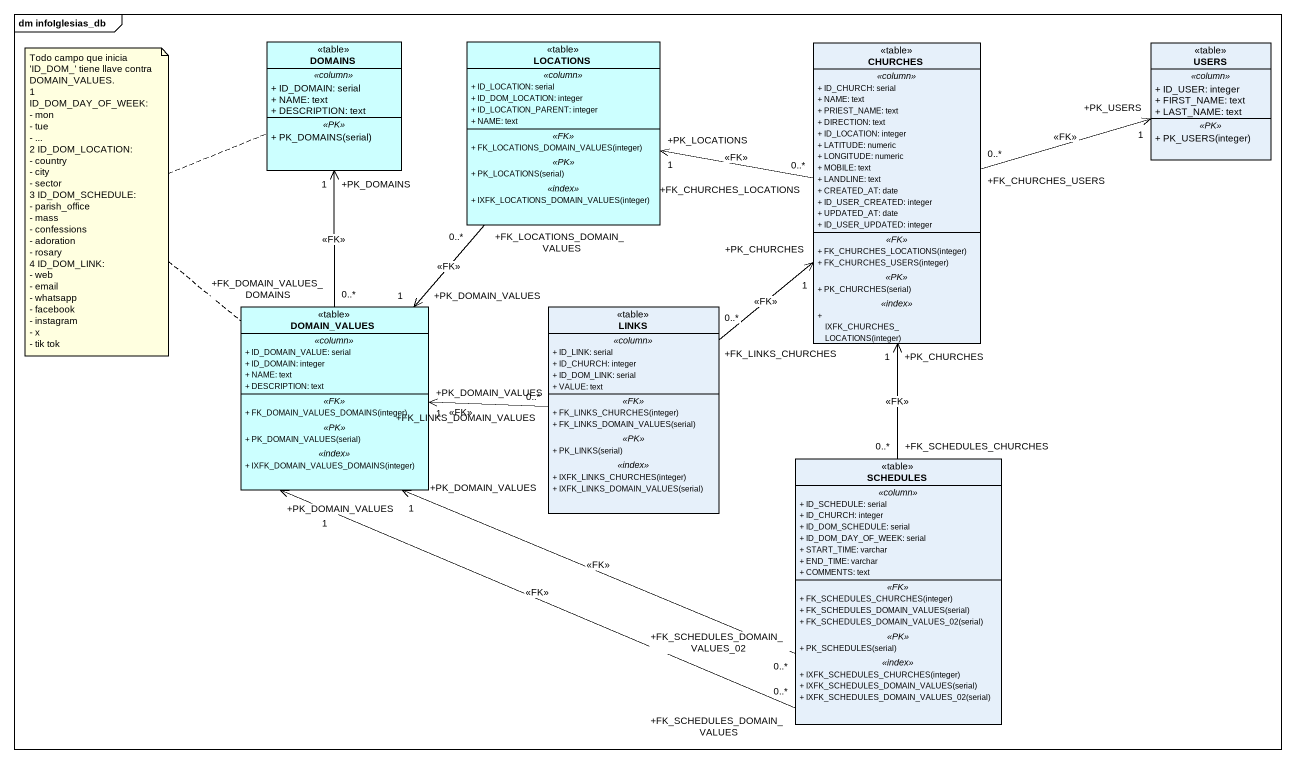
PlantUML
@startuml
mainframe dm infoIglesias_db
hide circle
hide empty members
skinparam classAttributeIconSize 0
class DOMAINS <<table>> #CCFFFF {
  .. <<column>> ..
  + ID_DOMAIN: serial
  + NAME: text
  + DESCRIPTION: text
  .. <<PK>> ..
  + PK_DOMAINS(serial)
}
class LOCATIONS <<table>> #CCFFFF {
  .. <<column>> ..
  + ID_LOCATION: serial
  + ID_DOM_LOCATION: integer
  + ID_LOCATION_PARENT: integer
  + NAME: text
  .. <<FK>> ..
  + FK_LOCATIONS_DOMAIN_VALUES(integer)
  .. <<PK>> ..
  + PK_LOCATIONS(serial)
  .. <<index>> ..
  + IXFK_LOCATIONS_DOMAIN_VALUES(integer)
}
class CHURCHES <<table>> {
  .. <<column>> ..
  + ID_CHURCH: serial
  + NAME: text
  + PRIEST_NAME: text
  + DIRECTION: text
  + ID_LOCATION: integer
  + LATITUDE: numeric
  + LONGITUDE: numeric
  + MOBILE: text
  + LANDLINE: text
  + CREATED_AT: date
  + ID_USER_CREATED: integer
  + UPDATED_AT: date
  + ID_USER_UPDATED: integer
  .. <<FK>> ..
  + FK_CHURCHES_LOCATIONS(integer)
  + FK_CHURCHES_USERS(integer)
  .. <<PK>> ..
  + PK_CHURCHES(serial)
  .. <<index>> ..
  + IXFK_CHURCHES_LOCATIONS(integer)
}
class USERS <<table>> {
  .. <<column>> ..
  + ID_USER: integer
  + FIRST_NAME: text
  + LAST_NAME: text
  .. <<PK>> ..
  + PK_USERS(integer)
}
class DOMAIN_VALUES <<table>> #CCFFFF {
  .. <<column>> ..
  + ID_DOMAIN_VALUE: serial
  + ID_DOMAIN: integer
  + NAME: text
  + DESCRIPTION: text
  .. <<FK>> ..
  + FK_DOMAIN_VALUES_DOMAINS(integer)
  .. <<PK>> ..
  + PK_DOMAIN_VALUES(serial)
  .. <<index>> ..
  + IXFK_DOMAIN_VALUES_DOMAINS(integer)
}
class LINKS <<table>> {
  .. <<column>> ..
  + ID_LINK: serial
  + ID_CHURCH: integer
  + ID_DOM_LINK: serial
  + VALUE: text
  .. <<FK>> ..
  + FK_LINKS_CHURCHES(integer)
  + FK_LINKS_DOMAIN_VALUES(serial)
  .. <<PK>> ..
  + PK_LINKS(serial)
  .. <<index>> ..
  + IXFK_LINKS_CHURCHES(integer)
  + IXFK_LINKS_DOMAIN_VALUES(serial)
}
class SCHEDULES <<table>> {
  .. <<column>> ..
  + ID_SCHEDULE: serial
  + ID_CHURCH: integer
  + ID_DOM_SCHEDULE: serial
  + ID_DOM_DAY_OF_WEEK: serial
  + START_TIME: varchar
  + END_TIME: varchar
  + COMMENTS: text
  .. <<FK>> ..
  + FK_SCHEDULES_CHURCHES(integer)
  + FK_SCHEDULES_DOMAIN_VALUES(serial)
  + FK_SCHEDULES_DOMAIN_VALUES_02(serial)
  .. <<PK>> ..
  + PK_SCHEDULES(serial)
  .. <<index>> ..
  + IXFK_SCHEDULES_CHURCHES(integer)
  + IXFK_SCHEDULES_DOMAIN_VALUES(serial)
  + IXFK_SCHEDULES_DOMAIN_VALUES_02(serial)
}
LOCATIONS "+FK_LOCATIONS_DOMAIN_VALUES\n0..*" --> "+PK_DOMAIN_VALUES\n1" DOMAIN_VALUES : <<FK>>
CHURCHES "+FK_CHURCHES_LOCATIONS\n0..*" -left-> "+PK_LOCATIONS\n1" LOCATIONS : <<FK>>
CHURCHES "+FK_CHURCHES_USERS\n0..*" -right-> "+PK_USERS\n1" USERS : <<FK>>
DOMAIN_VALUES "+FK_DOMAIN_VALUES_DOMAINS\n0..*" -up-> "+PK_DOMAINS\n1" DOMAINS : <<FK>>
LINKS "+FK_LINKS_CHURCHES\n0..*" -up-> "+PK_CHURCHES\n1" CHURCHES : <<FK>>
LINKS "+FK_LINKS_DOMAIN_VALUES\n0..*" -left-> "+PK_DOMAIN_VALUES\n1" DOMAIN_VALUES : <<FK>>
SCHEDULES "+FK_SCHEDULES_CHURCHES\n0..*" -up-> "+PK_CHURCHES\n1" CHURCHES : <<FK>>
SCHEDULES "+FK_SCHEDULES_DOMAIN_VALUES\n0..*" -left-> "+PK_DOMAIN_VALUES\n1" DOMAIN_VALUES : <<FK>>
SCHEDULES "+FK_SCHEDULES_DOMAIN_VALUES_02\n0..*" -left-> "+PK_DOMAIN_VALUES\n1" DOMAIN_VALUES : <<FK>>
note as N1
  Todo campo que inicia 'ID_DOM_' tiene llave contra DOMAIN_VALUES.
  1 ID_DOM_DAY_OF_WEEK:
  - mon
  - tue
  - ...
  2 ID_DOM_LOCATION:
  - country
  - city
  - sector
  3 ID_DOM_SCHEDULE:
  - parish_office
  - mass
  - confessions
  - adoration
  - rosary
  4 ID_DOM_LINK:
  - web
  - email
  - whatsapp
  - facebook
  - instagram
  - x
  - tik tok
end note
N1 .. DOMAINS
N1 .. DOMAIN_VALUES
@enduml
